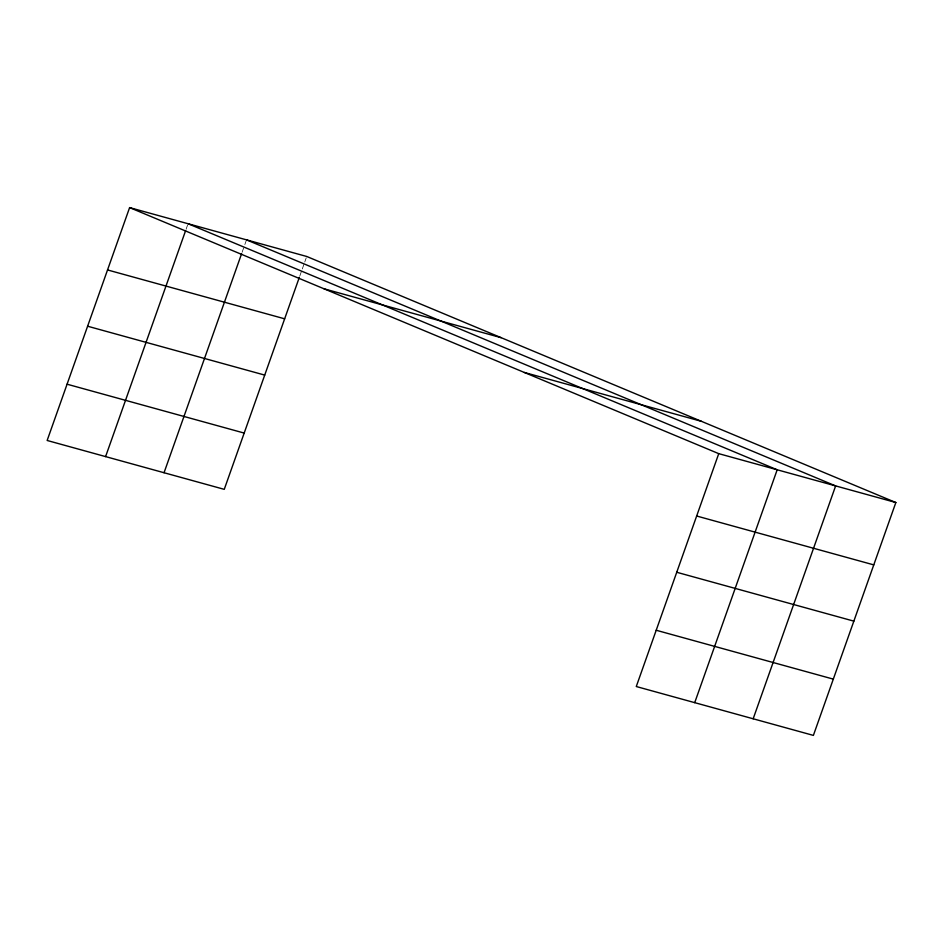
<?xml version="1.0" encoding="UTF-8"?>
<svg xmlns="http://www.w3.org/2000/svg" width="943" height="943" viewBox="0 0 943 943"><rect width="100%" height="100%" fill="white"/><g stroke="black" fill="none" stroke-linecap="round" stroke-linejoin="round"><path stroke-width="0.71" stroke-dasharray="4.71 3.54" d="M186.101 229.267L187.563 225.118M242.092 252.323L246.017 241.243M299.85 275.875L301.819 270.323M302.302 268.944L304.271 263.403M304.766 262.013L306.227 257.863"/><path stroke-width="1.41" d="M895.85 502.525L718.743 453.654L636.277 686.528L813.385 735.399L895.85 502.525L306.723 256.472L129.615 207.601L47.15 440.475L224.257 489.346L299.367 277.254M105.592 456.601L185.606 230.658M164.047 472.726L241.597 253.714M694.72 702.653L777.185 469.791L188.058 223.727M753.174 718.778L835.628 485.916L246.5 239.852M324.027 288.806L501.134 337.677M524.332 372.461L701.439 421.332M107.537 269.946L284.645 318.817M87.605 326.219L264.724 375.09M696.665 516.01L873.772 564.881M67.083 384.202L244.19 433.073M676.732 572.271L853.851 621.142M656.21 630.254L833.317 679.125M129.615 207.601L718.743 453.654"/></g></svg>
